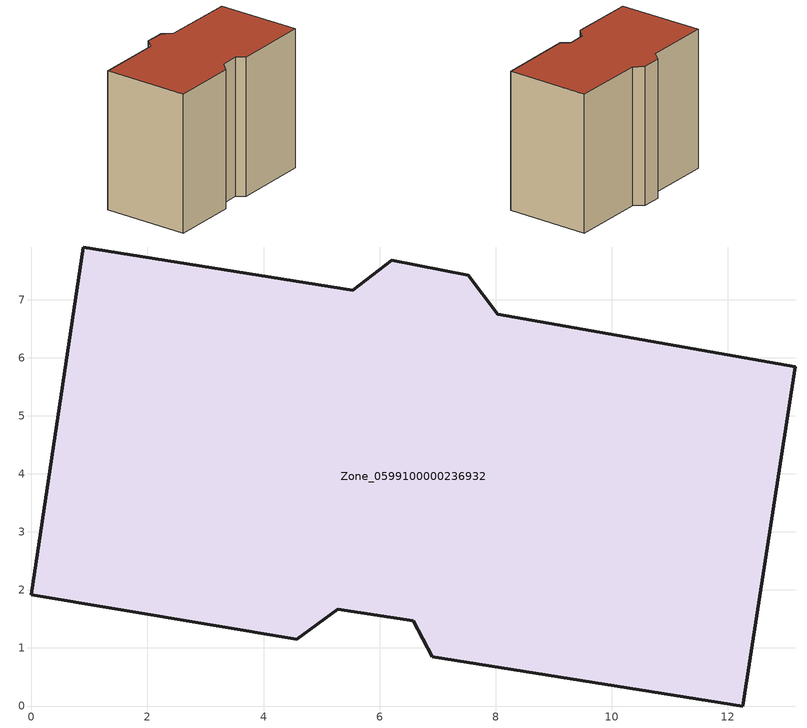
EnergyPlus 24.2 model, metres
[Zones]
Zone_0599100000236932
 floor ground (C_G): 13.16,5.84 12.26,0 6.91,0.85 6.58,1.47 5.28,1.67 4.58,1.15 0,1.92 0.9,7.91 5.54,7.16 6.21,7.68 7.53,7.42 8.04,6.75 z0
 wall outside (C_F): 0,1.92 4.58,1.15 5.28,1.67 6.58,1.47 6.91,0.85 12.26,0 13.16,5.84 8.04,6.75 7.53,7.42 6.21,7.68 5.54,7.16 0.9,7.91 0,1.92 z0:10.03
 roof outside (C_R): 5.54,7.16 0.9,7.91 0,1.92 4.58,1.15 5.28,1.67 6.58,1.47 6.91,0.85 12.26,0 13.16,5.84 8.04,6.75 7.53,7.42 6.21,7.68 z10.03
[BUILDING]
Pand.0599100000236932: North Axis=0; Terrain=City; Loads Convergence Tolerance Value=0.04; Temperature Convergence Tolerance Value=0.4; Solar Distribution=FullExterior; Maximum Number of Warmup Days=25; Minimum Number of Warmup Days=1
[Site:Location]
Rotterdam.The.Hague.AP_ZH_NLD Design_Conditions: Latitude=51.96; Longitude=4.45; Time Zone=1; Elevation=-4.5
[SITE:GROUNDTEMPERATURE:BUILDINGSURFACE]
18, 18, 18, 18, 18, 18, 18, 18, 18, 18, 18, 18
[MATERIAL] Thermal Absorptance=0.9; Solar Absorptance=0.7; Visible Absorptance=0.7
Name | Roughness | Thickness | Conductivity | Density | Specific Heat
G.TI.1946 | MediumSmooth | 0.15 | 1 | 540 | 1210
F.TI.1946 | Rough | 0.3 | 0.857143 | 1920 | 840
R.TI.1946 | MediumRough | 0.2 | 0.1 | 1500 | 1000
[CONSTRUCTION]
C_G: G.TI.1946
C_F: F.TI.1946
C_R: R.TI.1946
[ZONE]
Zone_0599100000236932: Type=1; Multiplier=1; Ceiling Height=Autocalculate; Volume=Autocalculate; Floor Area=autocalculate; Part of Total Floor Area=Yes
[ZONEINFILTRATION:DESIGNFLOWRATE]
Infil_Zone_0599100000236932: Zone or ZoneList or Space or SpaceList=Zone_0599100000236932; Schedule=AlwaysOn; Design Flow Rate Calculation Method=Flow/Area; Flow Rate per Floor Area=0.003; Constant Term Coefficient=1; Temperature Term Coefficient=0; Velocity Term Coefficient=0; Velocity Squared Term Coefficient=0
[HVACTEMPLATE:ZONE:IDEALLOADSAIRSYSTEM]
Zone_0599100000236932: Maximum Heating Supply Air Temperature=50; Minimum Cooling Supply Air Temperature=13; Maximum Heating Supply Air Humidity Ratio=0.0156; Minimum Cooling Supply Air Humidity Ratio=0.0077; Heating Limit=NoLimit; Cooling Limit=NoLimit; Dehumidification Control Type=ConstantSensibleHeatRatio; Cooling Sensible Heat Ratio=0.7; Dehumidification Setpoint=60; Humidification Control Type=None; Humidification Setpoint=30; Outdoor Air Method=None; Outdoor Air Flow Rate per Person=0.00944; Outdoor Air Flow Rate per Zone Floor Area=0; Outdoor Air Flow Rate per Zone=0; Demand Controlled Ventilation Type=None; Outdoor Air Economizer Type=NoEconomizer; Heat Recovery Type=None; Sensible Heat Recovery Effectiveness=0.7; Latent Heat Recovery Effectiveness=0.65
[ZONECONTROL:THERMOSTAT]
ThermostatControl_Zone_0599100000236932: Zone or ZoneList=Zone_0599100000236932; Control Type Schedule=DualSetpointControlType; Control 1=Thermostat_Zone_0599100000236932; Temperature Difference Between Cutout And Setpoint=0
[THERMOSTATSETPOINT:DUALSETPOINT]
Thermostat_Zone_0599100000236932: Heating Setpoint Temperature Schedule=HeatingSetpoint_Zone_0599100000236932; Cooling Setpoint Temperature Schedule=CoolingSetpoint_Zone_0599100000236932
[SCHEDULE:COMPACT]
HeatingSetpoint_Zone_0599100000236932: Through: 12/31, For: AllDays, Until: 24:00, 21
CoolingSetpoint_Zone_0599100000236932: Through: 12/31, For: AllDays, Until: 24:00, 24
DualSetpointControlType: Through: 12/31, For: AllDays, Until: 24:00, 4
AlwaysOn: Through: 12/31, For: AllDays, Until: 24:00, 1
